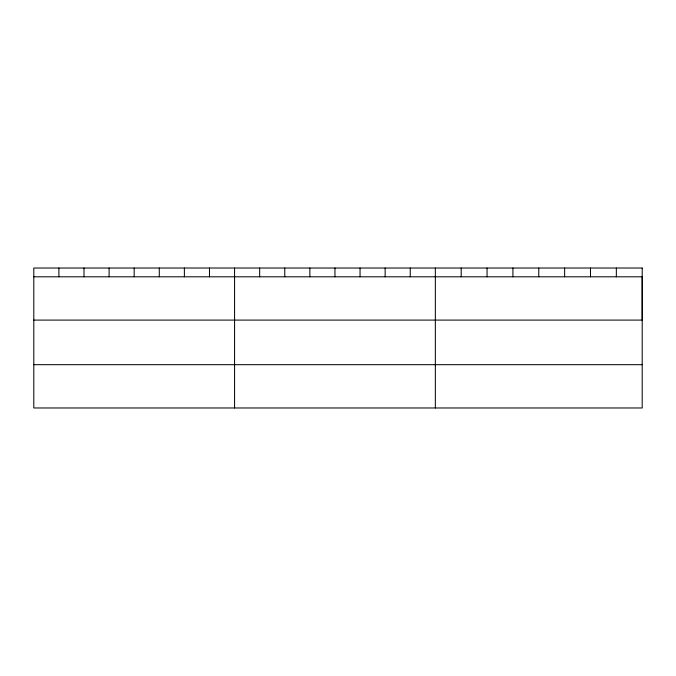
<?xml version="1.0" encoding="UTF-8"?>
<svg xmlns="http://www.w3.org/2000/svg" width="676" height="676" viewBox="0 0 676 676"><rect width="100%" height="100%" fill="white"/><g stroke="black" fill="none" stroke-linecap="round" stroke-linejoin="round"><path stroke-width="1.01" d="M33.8 276.805L642.2 276.805L642.2 320.094L33.8 320.094M33.8 364.685L642.2 364.685M616.343 268.026L616.343 276.805M590.486 268.026L590.486 276.805M564.629 268.026L564.629 276.805M538.772 268.026L538.772 276.805M512.915 268.026L512.915 276.805M487.058 268.026L487.058 276.805M461.201 268.026L461.201 276.805M435.344 268.026L435.344 407.974M410.248 268.026L410.248 276.805M385.151 268.026L385.151 276.805M360.055 268.026L360.055 276.805M334.958 268.026L334.958 276.805M309.861 268.026L309.861 276.805M284.765 268.026L284.765 276.805M259.668 268.026L259.668 276.805M234.572 268.026L234.572 407.974M209.476 268.026L209.476 276.805M184.379 268.026L184.379 276.805M159.282 268.026L159.282 276.805M134.186 268.026L134.186 276.805M109.089 268.026L109.089 276.805M83.993 268.026L83.993 276.805M58.897 268.026L58.897 276.805M642.2 268.026L33.8 268.026L33.8 407.974L642.2 407.974L642.2 268.026"/></g></svg>
